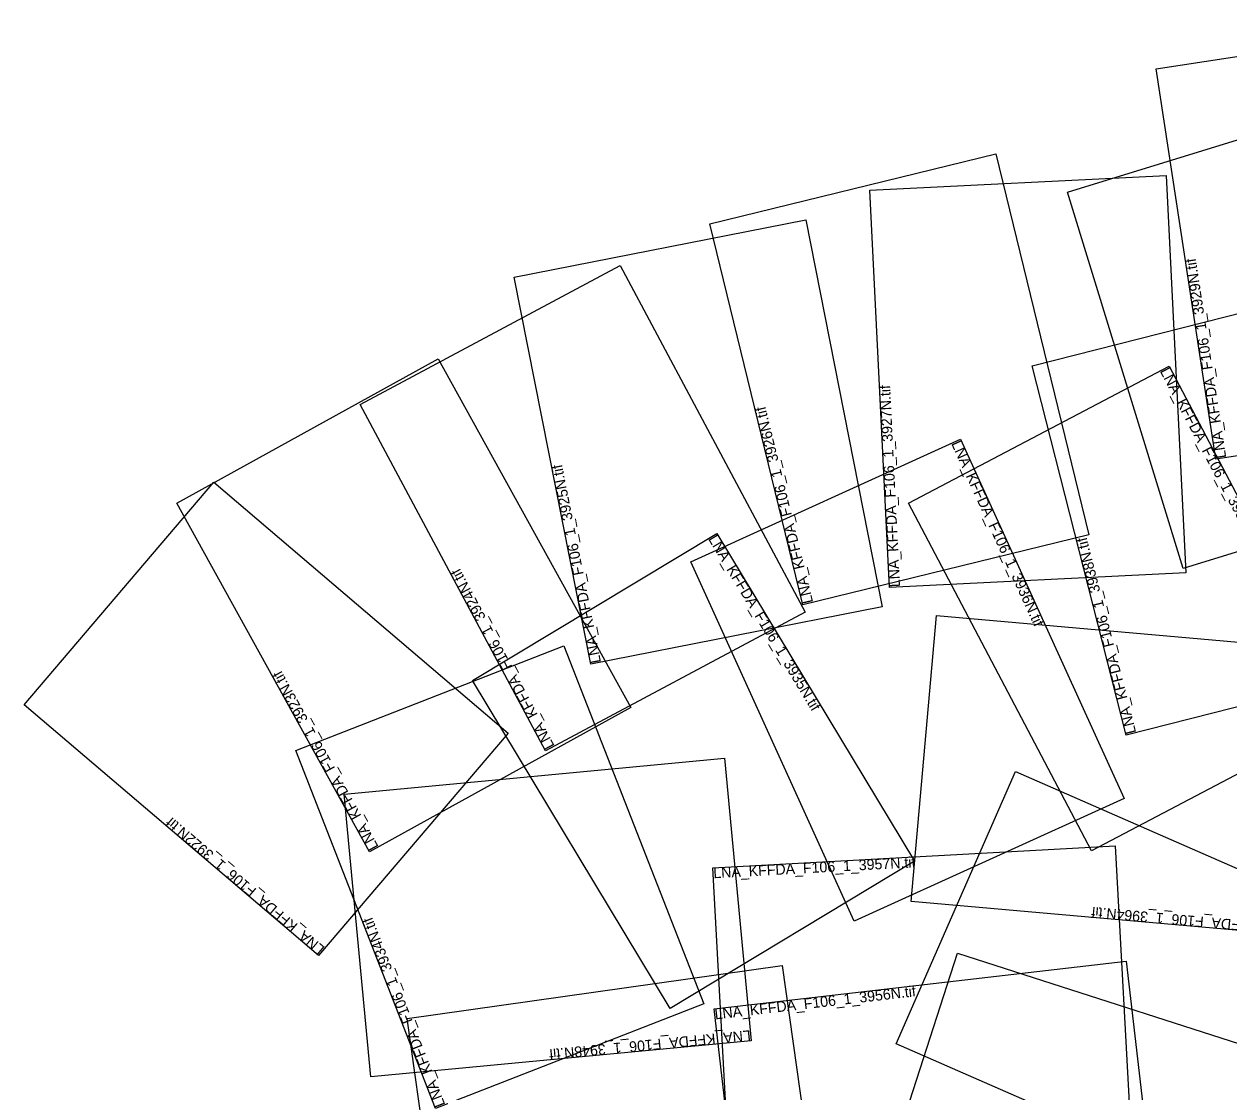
# Model space of a CAD drawing. Extents: x 453945 to 468152, y 259313 to 273560.
# Drawn here: x 453945 to 459632, y 264252 to 269294 of the extents above; entities that cross this region are included whole.
import ezdxf

# ---------------------------------------------------------------- set-up
doc = ezdxf.new("R2010")
doc.units = 0
doc.layers.add('Default', color=7, linetype='Continuous')

msp = doc.modelspace()

# ---------------------------------------------------------------- linework, layer by layer
at = {"layer": 'Default'}
for points in [[(460950.9, 267451), (459570.4, 267239.4), (459287.9, 269082.9), (460668.3, 269294.5)], [(458870, 268500.4), (460204, 268910.9), (460750.7, 267134.5), (459416.7, 266724)], [(458970.9, 266882.1), (457621.2, 266552.6), (457181.8, 268351.9), (458531.5, 268681.5)], [(459428, 266703.4), (458029.7, 266634.2), (457936.9, 268509.5), (459335.2, 268578.7)], [(457994.8, 266542.7), (456619.3, 266271.3), (456258.7, 268098.9), (457634.2, 268370.3)], [(457632.1, 266517.9), (456405.8, 265862.5), (455531.5, 267498.5), (456757.7, 268153.9)], [(460460.2, 266270.2), (459146.3, 265936.6), (458703.3, 267681.1), (460017.2, 268014.7)], [(456809.1, 266066.8), (455575.5, 265385.2), (454665.2, 267032.9), (455898.7, 267714.4)], [(458119, 267031.9), (459349.3, 267679.6), (460213.7, 266037.6), (458983.4, 265389.9)], [(457091.9, 266755.6), (458365.7, 267334.8), (459137.2, 265637.9), (457863.4, 265058.7)], [(456230.4, 265946.2), (455335, 264895.5), (453944.6, 266080.3), (454840, 267131)], [(456061.5, 266195), (457215.2, 266889.7), (458147.7, 265341.2), (456994, 264646.5)], [(460052.3, 266342.1), (459932.5, 264991.8), (458131.5, 265151.5), (458251.2, 266501.8)], [(457153, 264667.3), (455887.1, 264173.3), (455227.2, 265864.2), (456493.2, 266358.2)], [(457250.4, 265828.4), (457377, 264494), (455581.7, 264323.6), (455455.1, 265658)], [(460317.4, 265023.7), (459754, 263737.4), (458061.8, 264478.6), (458625.3, 265764.9)], [(457273.6, 263895), (457196.6, 265310.8), (459095.5, 265414), (459172.5, 263998.2)], [(457369.1, 263193.3), (457201.4, 264643.9), (459146.9, 264868.9), (459314.7, 263418.3)], [(460082.8, 264349.7), (459665, 263052), (457932.6, 263609.7), (458350.4, 264907.4)], [(457522.9, 264849.3), (457708.9, 263532), (455938.6, 263282.1), (455752.6, 264599.3)]]:
    msp.add_lwpolyline(points, close=True, dxfattribs=at)

# ---------------------------------------------------------------- texts
for s, rotation, p in [('LNA_KFFDA_F106_1_3929N.tif', 98.7126, (459619.8, 267247)), ('LNA_KFFDA_F106_1_3937N.tif', 297.7652, (459305, 267656.4)), ('LNA_KFFDA_F106_1_3927N.tif', 92.8333, (458079.7, 266636.7)), ('LNA_KFFDA_F106_1_3926N.tif', 103.7217, (457669.7, 266564.4)), ('LNA_KFFDA_F106_1_3936N.tif', 294.4491, (458320.1, 267314.1)), ('LNA_KFFDA_F106_1_3925N.tif', 101.162, (456668.4, 266281)), ('LNA_KFFDA_F106_1_3935N.tif', 301.0552, (457172.4, 266863.9)), ('LNA_KFFDA_F106_1_3938N.tif', 104.2478, (459194.7, 265948.9)), ('LNA_KFFDA_F106_1_3924N.tif', 118.1221, (456449.9, 265886.1)), ('LNA_KFFDA_F106_1_3923N.tif', 118.9205, (455619.2, 265409.4)), ('LNA_KFFDA_F106_1_3922N.tif', 139.5632, (455367.4, 264933.5)), ('LNA_KFFDA_F106_1_3957N.tif', 3.1117, (457199.4, 265260.9)), ('LNA_KFFDA_F106_1_3964N.tif', 174.9326, (459937, 265041.6)), ('LNA_KFFDA_F106_1_3934N.tif', 111.3163, (455933.6, 264191.5)), ('LNA_KFFDA_F106_1_3956N.tif', 6.5958, (457207.2, 264594.3)), ('LNA_KFFDA_F106_1_3948N.tif', 185.4201, (457372.3, 264543.8))]:
    msp.add_text(s, height=50, rotation=rotation, dxfattribs=at).set_placement(p)

doc.saveas('drawing.dxf')
